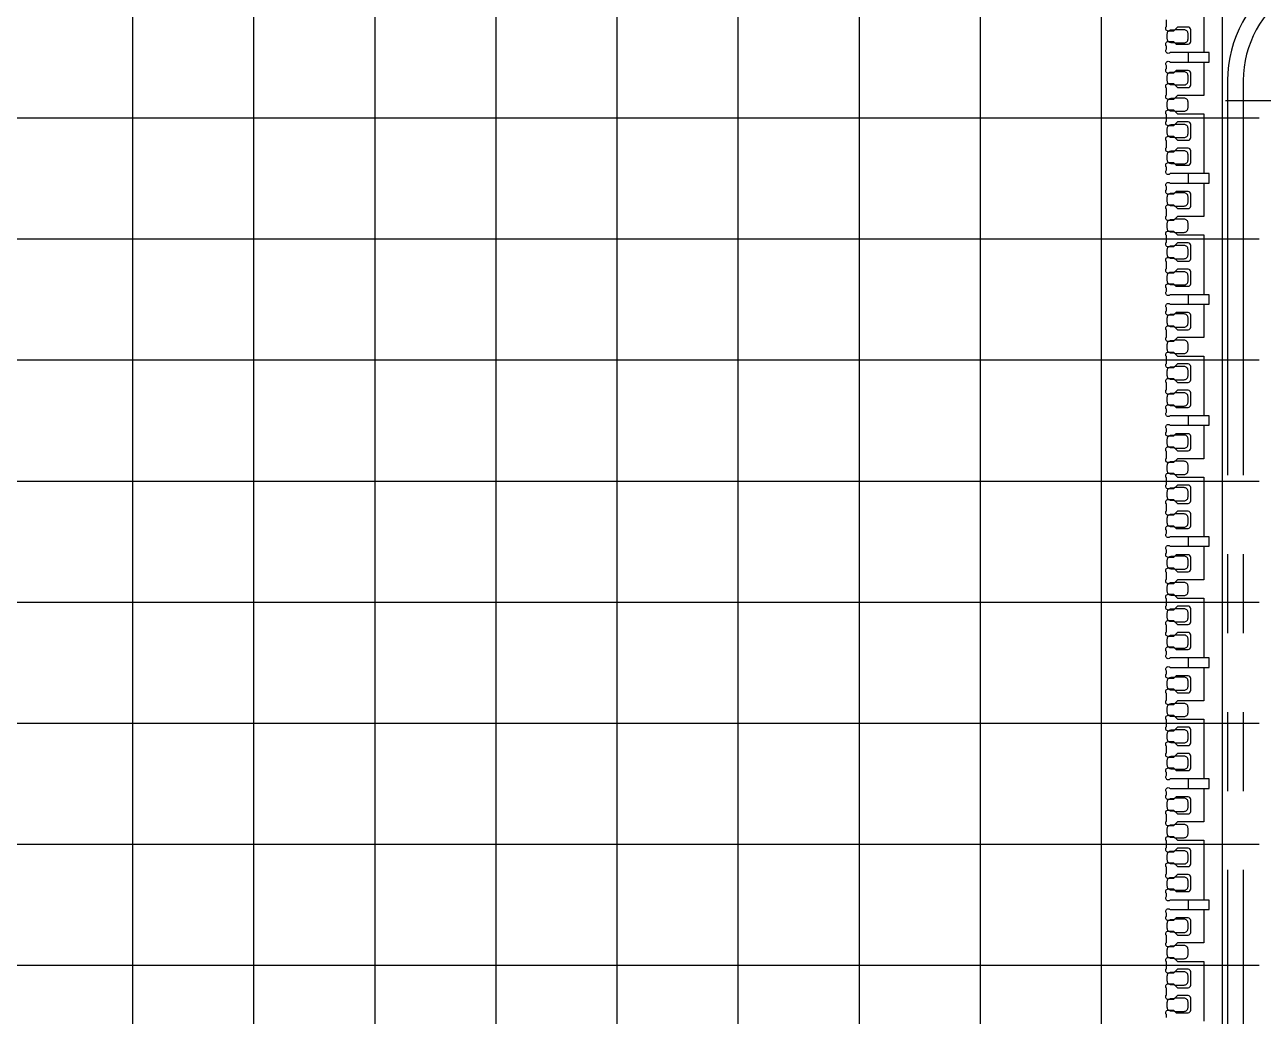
# Model space of a CAD drawing. Extents: x -105 to 405, y -68 to 126.
# Drawn here: x 269.91 to 293.43, y 44.66 to 63.49 of the extents above; entities that cross this region are included whole.
import ezdxf

# ---------------------------------------------------------------- set-up
doc = ezdxf.new("R2010")
doc.units = 0
doc.linetypes.add('PHANTOM', pattern=[15, 7.5, -1.5, 1.5, -1.5, 1.5, -1.5])
doc.layers.add('2', color=7, linetype='CONTINUOUS')
doc.layers.add('2D', color=4, linetype='CONTINUOUS')

msp = doc.modelspace()

# ---------------------------------------------------------------- linework, layer by layer
at = {"layer": '2', "linetype": 'CONTINUOUS'}
for points in [[(292.3045, 64.0999), (292.3045, 62.9649), (291.6652, 62.9649, -1.010051), (291.5945, 63.0356), (291.5945, 63.0892, -0.6718011), (291.6295, 63.1749), (291.7295, 63.1749), (291.7795, 63.1249), (292.0045, 63.1249, 0.4142136), (292.0545, 63.1749), (292.0545, 63.3999, 0.4142136), (292.0045, 63.4499), (291.8045, 63.4499), (291.7295, 63.3749), (291.6295, 63.3749, -0.6718011), (291.5945, 63.4606), (291.5945, 63.5892, -0.6718011)], [(291.5945, 44.6356), (291.5945, 44.6892, -0.6718011), (291.6295, 44.7749), (291.7295, 44.7749), (291.7795, 44.7249), (292.0045, 44.7249, 0.4142136), (292.0545, 44.7749), (292.0545, 44.9999, 0.4142136), (292.0045, 45.0499), (291.8045, 45.0499), (291.7295, 44.9749), (291.6295, 44.9749, -0.6718011), (291.5945, 45.0606), (291.5945, 45.1892, -0.6718011), (291.6295, 45.2749), (291.7295, 45.2749), (291.8045, 45.1999), (292.0045, 45.1999, 0.4142136), (292.0545, 45.2499), (292.0545, 45.4999, 0.4142136), (292.0045, 45.5499), (291.8045, 45.5499), (291.7295, 45.4749), (291.6295, 45.4749, -0.6718011), (291.5945, 45.5606), (291.5945, 45.6892, -0.6718011), (291.6295, 45.7749), (291.7295, 45.7749), (291.8045, 45.6999), (292.0045, 45.6999), (292.3045, 45.6999), (292.3045, 44.5649)]]:
    msp.add_lwpolyline(points, format="xyb", dxfattribs=at)
for points in [[(292.0045, 62.1499), (291.8045, 62.1499), (291.7295, 62.0749), (291.6295, 62.0749, -0.6718011), (291.5945, 62.1606), (291.5945, 62.2892, -0.6718011), (291.6295, 62.3749), (291.7295, 62.3749), (291.8045, 62.2999), (292.0045, 62.2999, 0.4142136), (292.0545, 62.3499), (292.0545, 62.5749, 0.4142136), (292.0045, 62.6249), (291.7795, 62.6249), (291.7295, 62.5749), (291.6295, 62.5749, -0.6718011), (291.5945, 62.6606), (291.5945, 62.7142, -1.010051), (291.6652, 62.7849), (292.3045, 62.7849), (292.3045, 62.1499)], [(292.3045, 61.7999), (292.3045, 60.6649), (291.6652, 60.6649, -1.010051), (291.5945, 60.7356), (291.5945, 60.7892, -0.6718011), (291.6295, 60.8749), (291.7295, 60.8749), (291.7795, 60.8249), (292.0045, 60.8249, 0.4142136), (292.0545, 60.8749), (292.0545, 61.0999, 0.4142136), (292.0045, 61.1499), (291.8045, 61.1499), (291.7295, 61.0749), (291.6295, 61.0749, -0.6718011), (291.5945, 61.1606), (291.5945, 61.2892, -0.6718011), (291.6295, 61.3749), (291.7295, 61.3749), (291.8045, 61.2999), (292.0045, 61.2999, 0.4142136), (292.0545, 61.3499), (292.0545, 61.5999, 0.4142136), (292.0045, 61.6499), (291.8045, 61.6499), (291.7295, 61.5749), (291.6295, 61.5749, -0.6718011), (291.5945, 61.6606), (291.5945, 61.7892, -0.6718011), (291.6295, 61.8749), (291.7295, 61.8749), (291.8045, 61.7999), (292.0045, 61.7999)], [(292.0045, 59.8499), (291.8045, 59.8499), (291.7295, 59.7749), (291.6295, 59.7749, -0.6718011), (291.5945, 59.8606), (291.5945, 59.9892, -0.6718011), (291.6295, 60.0749), (291.7295, 60.0749), (291.8045, 59.9999), (292.0045, 59.9999, 0.4142136), (292.0545, 60.0499), (292.0545, 60.2749, 0.4142136), (292.0045, 60.3249), (291.7795, 60.3249), (291.7295, 60.2749), (291.6295, 60.2749, -0.6718011), (291.5945, 60.3606), (291.5945, 60.4142, -1.010051), (291.6652, 60.4849), (292.3045, 60.4849), (292.3045, 59.8499)], [(292.3045, 59.4999), (292.3045, 58.3649), (291.6652, 58.3649, -1.010051), (291.5945, 58.4356), (291.5945, 58.4892, -0.6718011), (291.6295, 58.5749), (291.7295, 58.5749), (291.7795, 58.5249), (292.0045, 58.5249, 0.4142136), (292.0545, 58.5749), (292.0545, 58.7999, 0.4142136), (292.0045, 58.8499), (291.8045, 58.8499), (291.7295, 58.7749), (291.6295, 58.7749, -0.6718011), (291.5945, 58.8606), (291.5945, 58.9892, -0.6718011), (291.6295, 59.0749), (291.7295, 59.0749), (291.8045, 58.9999), (292.0045, 58.9999, 0.4142136), (292.0545, 59.0499), (292.0545, 59.2999, 0.4142136), (292.0045, 59.3499), (291.8045, 59.3499), (291.7295, 59.2749), (291.6295, 59.2749, -0.6718011), (291.5945, 59.3606), (291.5945, 59.4892, -0.6718011), (291.6295, 59.5749), (291.7295, 59.5749), (291.8045, 59.4999), (292.0045, 59.4999)], [(292.0045, 57.5499), (291.8045, 57.5499), (291.7295, 57.4749), (291.6295, 57.4749, -0.6718011), (291.5945, 57.5606), (291.5945, 57.6892, -0.6718011), (291.6295, 57.7749), (291.7295, 57.7749), (291.8045, 57.6999), (292.0045, 57.6999, 0.4142136), (292.0545, 57.7499), (292.0545, 57.9749, 0.4142136), (292.0045, 58.0249), (291.7795, 58.0249), (291.7295, 57.9749), (291.6295, 57.9749, -0.6718011), (291.5945, 58.0606), (291.5945, 58.1142, -1.010051), (291.6652, 58.1849), (292.3045, 58.1849), (292.3045, 57.5499)], [(292.3045, 57.1999), (292.3045, 56.0649), (291.6652, 56.0649, -1.010051), (291.5945, 56.1356), (291.5945, 56.1892, -0.6718011), (291.6295, 56.2749), (291.7295, 56.2749), (291.7795, 56.2249), (292.0045, 56.2249, 0.4142136), (292.0545, 56.2749), (292.0545, 56.4999, 0.4142136), (292.0045, 56.5499), (291.8045, 56.5499), (291.7295, 56.4749), (291.6295, 56.4749, -0.6718011), (291.5945, 56.5606), (291.5945, 56.6892, -0.6718011), (291.6295, 56.7749), (291.7295, 56.7749), (291.8045, 56.6999), (292.0045, 56.6999, 0.4142136), (292.0545, 56.7499), (292.0545, 56.9999, 0.4142136), (292.0045, 57.0499), (291.8045, 57.0499), (291.7295, 56.9749), (291.6295, 56.9749, -0.6718011), (291.5945, 57.0606), (291.5945, 57.1892, -0.6718011), (291.6295, 57.2749), (291.7295, 57.2749), (291.8045, 57.1999), (292.0045, 57.1999)], [(292.0045, 55.2499), (291.8045, 55.2499), (291.7295, 55.1749), (291.6295, 55.1749, -0.6718011), (291.5945, 55.2606), (291.5945, 55.3892, -0.6718011), (291.6295, 55.4749), (291.7295, 55.4749), (291.8045, 55.3999), (292.0045, 55.3999, 0.4142136), (292.0545, 55.4499), (292.0545, 55.6749, 0.4142136), (292.0045, 55.7249), (291.7795, 55.7249), (291.7295, 55.6749), (291.6295, 55.6749, -0.6718011), (291.5945, 55.7606), (291.5945, 55.8142, -1.010051), (291.6652, 55.8849), (292.3045, 55.8849), (292.3045, 55.2499)], [(292.3045, 54.8999), (292.3045, 53.7649), (291.6652, 53.7649, -1.010051), (291.5945, 53.8356), (291.5945, 53.8892, -0.6718011), (291.6295, 53.9749), (291.7295, 53.9749), (291.7795, 53.9249), (292.0045, 53.9249, 0.4142136), (292.0545, 53.9749), (292.0545, 54.1999, 0.4142136), (292.0045, 54.2499), (291.8045, 54.2499), (291.7295, 54.1749), (291.6295, 54.1749, -0.6718011), (291.5945, 54.2606), (291.5945, 54.3892, -0.6718011), (291.6295, 54.4749), (291.7295, 54.4749), (291.8045, 54.3999), (292.0045, 54.3999, 0.4142136), (292.0545, 54.4499), (292.0545, 54.6999, 0.4142136), (292.0045, 54.7499), (291.8045, 54.7499), (291.7295, 54.6749), (291.6295, 54.6749, -0.6718011), (291.5945, 54.7606), (291.5945, 54.8892, -0.6718011), (291.6295, 54.9749), (291.7295, 54.9749), (291.8045, 54.8999), (292.0045, 54.8999)], [(292.0045, 52.9499), (291.8045, 52.9499), (291.7295, 52.8749), (291.6295, 52.8749, -0.6718011), (291.5945, 52.9606), (291.5945, 53.0892, -0.6718011), (291.6295, 53.1749), (291.7295, 53.1749), (291.8045, 53.0999), (292.0045, 53.0999, 0.4142136), (292.0545, 53.1499), (292.0545, 53.3749, 0.4142136), (292.0045, 53.4249), (291.7795, 53.4249), (291.7295, 53.3749), (291.6295, 53.3749, -0.6718011), (291.5945, 53.4606), (291.5945, 53.5142, -1.010051), (291.6652, 53.5849), (292.3045, 53.5849), (292.3045, 52.9499)], [(292.3045, 52.5999), (292.3045, 51.4649), (291.6652, 51.4649, -1.010051), (291.5945, 51.5356), (291.5945, 51.5892, -0.6718011), (291.6295, 51.6749), (291.7295, 51.6749), (291.7795, 51.6249), (292.0045, 51.6249, 0.4142136), (292.0545, 51.6749), (292.0545, 51.8999, 0.4142136), (292.0045, 51.9499), (291.8045, 51.9499), (291.7295, 51.8749), (291.6295, 51.8749, -0.6718011), (291.5945, 51.9606), (291.5945, 52.0892, -0.6718011), (291.6295, 52.1749), (291.7295, 52.1749), (291.8045, 52.0999), (292.0045, 52.0999, 0.4142136), (292.0545, 52.1499), (292.0545, 52.3999, 0.4142136), (292.0045, 52.4499), (291.8045, 52.4499), (291.7295, 52.3749), (291.6295, 52.3749, -0.6718011), (291.5945, 52.4606), (291.5945, 52.5892, -0.6718011), (291.6295, 52.6749), (291.7295, 52.6749), (291.8045, 52.5999), (292.0045, 52.5999)], [(292.0045, 50.6499), (291.8045, 50.6499), (291.7295, 50.5749), (291.6295, 50.5749, -0.6718011), (291.5945, 50.6606), (291.5945, 50.7892, -0.6718011), (291.6295, 50.8749), (291.7295, 50.8749), (291.8045, 50.7999), (292.0045, 50.7999, 0.4142136), (292.0545, 50.8499), (292.0545, 51.0749, 0.4142136), (292.0045, 51.1249), (291.7795, 51.1249), (291.7295, 51.0749), (291.6295, 51.0749, -0.6718011), (291.5945, 51.1606), (291.5945, 51.2142, -1.010051), (291.6652, 51.2849), (292.3045, 51.2849), (292.3045, 50.6499)], [(292.3045, 50.2999), (292.3045, 49.1649), (291.6652, 49.1649, -1.010051), (291.5945, 49.2356), (291.5945, 49.2892, -0.6718011), (291.6295, 49.3749), (291.7295, 49.3749), (291.7795, 49.3249), (292.0045, 49.3249, 0.4142136), (292.0545, 49.3749), (292.0545, 49.5999, 0.4142136), (292.0045, 49.6499), (291.8045, 49.6499), (291.7295, 49.5749), (291.6295, 49.5749, -0.6718011), (291.5945, 49.6606), (291.5945, 49.7892, -0.6718011), (291.6295, 49.8749), (291.7295, 49.8749), (291.8045, 49.7999), (292.0045, 49.7999, 0.4142136), (292.0545, 49.8499), (292.0545, 50.0999, 0.4142136), (292.0045, 50.1499), (291.8045, 50.1499), (291.7295, 50.0749), (291.6295, 50.0749, -0.6718011), (291.5945, 50.1606), (291.5945, 50.2892, -0.6718011), (291.6295, 50.3749), (291.7295, 50.3749), (291.8045, 50.2999), (292.0045, 50.2999)], [(292.0045, 48.3499), (291.8045, 48.3499), (291.7295, 48.2749), (291.6295, 48.2749, -0.6718011), (291.5945, 48.3606), (291.5945, 48.4892, -0.6718011), (291.6295, 48.5749), (291.7295, 48.5749), (291.8045, 48.4999), (292.0045, 48.4999, 0.4142136), (292.0545, 48.5499), (292.0545, 48.7749, 0.4142136), (292.0045, 48.8249), (291.7795, 48.8249), (291.7295, 48.7749), (291.6295, 48.7749, -0.6718011), (291.5945, 48.8606), (291.5945, 48.9142, -1.010051), (291.6652, 48.9849), (292.3045, 48.9849), (292.3045, 48.3499)], [(292.3045, 47.9999), (292.3045, 46.8649), (291.6652, 46.8649, -1.010051), (291.5945, 46.9356), (291.5945, 46.9892, -0.6718011), (291.6295, 47.0749), (291.7295, 47.0749), (291.7795, 47.0249), (292.0045, 47.0249, 0.4142136), (292.0545, 47.0749), (292.0545, 47.2999, 0.4142136), (292.0045, 47.3499), (291.8045, 47.3499), (291.7295, 47.2749), (291.6295, 47.2749, -0.6718011), (291.5945, 47.3606), (291.5945, 47.4892, -0.6718011), (291.6295, 47.5749), (291.7295, 47.5749), (291.8045, 47.4999), (292.0045, 47.4999, 0.4142136), (292.0545, 47.5499), (292.0545, 47.7999, 0.4142136), (292.0045, 47.8499), (291.8045, 47.8499), (291.7295, 47.7749), (291.6295, 47.7749, -0.6718011), (291.5945, 47.8606), (291.5945, 47.9892, -0.6718011), (291.6295, 48.0749), (291.7295, 48.0749), (291.8045, 47.9999), (292.0045, 47.9999)], [(292.0045, 46.0499), (291.8045, 46.0499), (291.7295, 45.9749), (291.6295, 45.9749, -0.6718011), (291.5945, 46.0606), (291.5945, 46.1892, -0.6718011), (291.6295, 46.2749), (291.7295, 46.2749), (291.8045, 46.1999), (292.0045, 46.1999, 0.4142136), (292.0545, 46.2499), (292.0545, 46.4749, 0.4142136), (292.0045, 46.5249), (291.7795, 46.5249), (291.7295, 46.4749), (291.6295, 46.4749, -0.6718011), (291.5945, 46.5606), (291.5945, 46.6142, -1.010051), (291.6652, 46.6849), (292.3045, 46.6849), (292.3045, 46.0499)]]:
    msp.add_lwpolyline(points, format="xyb", close=True, dxfattribs=at)
at = {"layer": '2D'}
for p, q in [((271.9545, 96.9749), (271.9545, 33.3749)), ((274.2545, 96.9749), (274.2545, 33.3749)), ((276.5545, 96.9749), (276.5545, 33.3749)), ((278.8545, 96.9749), (278.8545, 33.3749)), ((281.1545, 96.9749), (281.1545, 33.3749)), ((283.4545, 96.9749), (283.4545, 33.3749)), ((285.7545, 96.9749), (285.7545, 33.3749)), ((288.0545, 96.9749), (288.0545, 33.3749)), ((290.3545, 96.9749), (290.3545, 33.3749)), ((236.7545, 61.7249), (293.3545, 61.7249)), ((236.7545, 59.4249), (293.3545, 59.4249)), ((236.7545, 57.1249), (293.3545, 57.1249)), ((236.7545, 54.8249), (293.3545, 54.8249)), ((236.7545, 52.5249), (293.3545, 52.5249)), ((236.7545, 50.2249), (293.3545, 50.2249)), ((236.7545, 47.9249), (293.3545, 47.9249)), ((236.7545, 45.6249), (293.3545, 45.6249))]:
    msp.add_line(p, q, dxfattribs=at)
at = {"layer": '2D', "color": 7, "linetype": 'CONTINUOUS'}
msp.add_line((292.717, 62.0574), (299.892, 62.0574), dxfattribs=at)
at = {"layer": '2D', "color": 3, "linetype": 'PHANTOM'}
for points in [[(237.0545, 62.4363, 0.2559241), (236.1314, 64.1216, -0.5477226), (236.1314, 66.2282, 0.2559241), (237.0545, 67.9135), (237.0545, 92.9363, 0.2559241), (236.1314, 94.6216, -0.9166595), (237.2852, 96.8288, 0.0990195), (238.0545, 96.6749), (292.0545, 96.6749, 0.0990195), (292.8237, 96.8288, -0.9166595), (293.9776, 94.6216, 0.2559241), (293.0545, 92.9363), (293.0545, 67.9135, 0.2559241), (293.9776, 66.2282, -0.5477226), (293.9776, 64.1216, 0.2559241), (293.0545, 62.4363), (293.0545, 37.4135, 0.2559241), (293.9776, 35.7282, -0.9166595), (292.8237, 33.5211, 0.0990195), (292.0545, 33.6749), (238.0545, 33.6749, 0.0990195), (237.2852, 33.5211, -0.9166595), (236.1314, 35.7282, 0.2559241), (237.0545, 37.4135)], [(237.3545, 62.4363, 0.2559241), (236.2929, 64.3744, -0.5477226), (236.2929, 65.9755, 0.2559241), (237.3545, 67.9135), (237.3545, 92.9363, 0.2559241), (236.2929, 94.8744, -0.9166595), (237.1699, 96.5519, 0.0990195), (238.0545, 96.3749), (292.0545, 96.3749, 0.0990195), (292.9391, 96.5519, -0.9166595), (293.816, 94.8744, 0.2559241), (292.7545, 92.9363), (292.7545, 67.9135, 0.2559241), (293.816, 65.9755, -0.5477226), (293.816, 64.3744, 0.2559241), (292.7545, 62.4363), (292.7545, 37.4135, 0.2559241), (293.816, 35.4755, -0.9166595), (292.9391, 33.798, 0.0990195), (292.0545, 33.9749), (238.0545, 33.9749, 0.0990195), (237.1699, 33.798, -0.9166595), (236.2929, 35.4755, 0.2559241), (237.3545, 37.4135)]]:
    msp.add_lwpolyline(points, format="xyb", close=True, dxfattribs=at)
at = {"layer": '2D', "linetype": 'CONTINUOUS'}
msp.add_lwpolyline([(292.6545, 65.1749), (292.6545, 62.8749), (292.6545, 60.5749), (292.6545, 58.2749), (292.6545, 55.9749), (292.6545, 53.6749), (292.6545, 51.3749), (292.6545, 49.0749), (292.6545, 46.7749), (292.6545, 44.4749)], dxfattribs=at)
for points in [[(291.9295, 63.3999), (291.7545, 63.3999), (291.7295, 63.3899), (291.6795, 63.3899, 0.4142136), (291.6045, 63.3149), (291.6045, 63.2349, 0.4142136), (291.6795, 63.1599), (291.7295, 63.1599), (291.7545, 63.1499), (291.9295, 63.1499, 0.4142136), (292.0045, 63.2249), (292.0045, 63.3249, 0.4142136)], [(291.9295, 62.5999), (291.7545, 62.5999), (291.7295, 62.5899), (291.6795, 62.5899, 0.4142136), (291.6045, 62.5149), (291.6045, 62.4349, 0.4142136), (291.6795, 62.3599), (291.7295, 62.3599), (291.7545, 62.3499), (291.9295, 62.3499, 0.4142136), (292.0045, 62.4249), (292.0045, 62.5249, 0.4142136)], [(291.9295, 62.0999), (291.7545, 62.0999), (291.7295, 62.0899), (291.6795, 62.0899, 0.4142136), (291.6045, 62.0149), (291.6045, 61.9349, 0.4142136), (291.6795, 61.8599), (291.7295, 61.8599), (291.7545, 61.8499), (291.9295, 61.8499, 0.4142136), (292.0045, 61.9249), (292.0045, 62.0249, 0.4142136)], [(291.9295, 61.5999), (291.7545, 61.5999), (291.7295, 61.5899), (291.6795, 61.5899, 0.4142136), (291.6045, 61.5149), (291.6045, 61.4349, 0.4142136), (291.6795, 61.3599), (291.7295, 61.3599), (291.7545, 61.3499), (291.9295, 61.3499, 0.4142136), (292.0045, 61.4249), (292.0045, 61.5249, 0.4142136)], [(291.9295, 61.0999), (291.7545, 61.0999), (291.7295, 61.0899), (291.6795, 61.0899, 0.4142136), (291.6045, 61.0149), (291.6045, 60.9349, 0.4142136), (291.6795, 60.8599), (291.7295, 60.8599), (291.7545, 60.8499), (291.9295, 60.8499, 0.4142136), (292.0045, 60.9249), (292.0045, 61.0249, 0.4142136)], [(291.9295, 60.2999), (291.7545, 60.2999), (291.7295, 60.2899), (291.6795, 60.2899, 0.4142136), (291.6045, 60.2149), (291.6045, 60.1349, 0.4142136), (291.6795, 60.0599), (291.7295, 60.0599), (291.7545, 60.0499), (291.9295, 60.0499, 0.4142136), (292.0045, 60.1249), (292.0045, 60.2249, 0.4142136)], [(291.9295, 59.7999), (291.7545, 59.7999), (291.7295, 59.7899), (291.6795, 59.7899, 0.4142136), (291.6045, 59.7149), (291.6045, 59.6349, 0.4142136), (291.6795, 59.5599), (291.7295, 59.5599), (291.7545, 59.5499), (291.9295, 59.5499, 0.4142136), (292.0045, 59.6249), (292.0045, 59.7249, 0.4142136)], [(291.9295, 59.2999), (291.7545, 59.2999), (291.7295, 59.2899), (291.6795, 59.2899, 0.4142136), (291.6045, 59.2149), (291.6045, 59.1349, 0.4142136), (291.6795, 59.0599), (291.7295, 59.0599), (291.7545, 59.0499), (291.9295, 59.0499, 0.4142136), (292.0045, 59.1249), (292.0045, 59.2249, 0.4142136)], [(291.9295, 58.7999), (291.7545, 58.7999), (291.7295, 58.7899), (291.6795, 58.7899, 0.4142136), (291.6045, 58.7149), (291.6045, 58.6349, 0.4142136), (291.6795, 58.5599), (291.7295, 58.5599), (291.7545, 58.5499), (291.9295, 58.5499, 0.4142136), (292.0045, 58.6249), (292.0045, 58.7249, 0.4142136)], [(291.9295, 57.9999), (291.7545, 57.9999), (291.7295, 57.9899), (291.6795, 57.9899, 0.4142136), (291.6045, 57.9149), (291.6045, 57.8349, 0.4142136), (291.6795, 57.7599), (291.7295, 57.7599), (291.7545, 57.7499), (291.9295, 57.7499, 0.4142136), (292.0045, 57.8249), (292.0045, 57.9249, 0.4142136)], [(291.9295, 57.4999), (291.7545, 57.4999), (291.7295, 57.4899), (291.6795, 57.4899, 0.4142136), (291.6045, 57.4149), (291.6045, 57.3349, 0.4142136), (291.6795, 57.2599), (291.7295, 57.2599), (291.7545, 57.2499), (291.9295, 57.2499, 0.4142136), (292.0045, 57.3249), (292.0045, 57.4249, 0.4142136)], [(291.9295, 56.9999), (291.7545, 56.9999), (291.7295, 56.9899), (291.6795, 56.9899, 0.4142136), (291.6045, 56.9149), (291.6045, 56.8349, 0.4142136), (291.6795, 56.7599), (291.7295, 56.7599), (291.7545, 56.7499), (291.9295, 56.7499, 0.4142136), (292.0045, 56.8249), (292.0045, 56.9249, 0.4142136)], [(291.9295, 56.4999), (291.7545, 56.4999), (291.7295, 56.4899), (291.6795, 56.4899, 0.4142136), (291.6045, 56.4149), (291.6045, 56.3349, 0.4142136), (291.6795, 56.2599), (291.7295, 56.2599), (291.7545, 56.2499), (291.9295, 56.2499, 0.4142136), (292.0045, 56.3249), (292.0045, 56.4249, 0.4142136)], [(291.9295, 55.6999), (291.7545, 55.6999), (291.7295, 55.6899), (291.6795, 55.6899, 0.4142136), (291.6045, 55.6149), (291.6045, 55.5349, 0.4142136), (291.6795, 55.4599), (291.7295, 55.4599), (291.7545, 55.4499), (291.9295, 55.4499, 0.4142136), (292.0045, 55.5249), (292.0045, 55.6249, 0.4142136)], [(291.9295, 55.1999), (291.7545, 55.1999), (291.7295, 55.1899), (291.6795, 55.1899, 0.4142136), (291.6045, 55.1149), (291.6045, 55.0349, 0.4142136), (291.6795, 54.9599), (291.7295, 54.9599), (291.7545, 54.9499), (291.9295, 54.9499, 0.4142136), (292.0045, 55.0249), (292.0045, 55.1249, 0.4142136)], [(291.9295, 54.6999), (291.7545, 54.6999), (291.7295, 54.6899), (291.6795, 54.6899, 0.4142136), (291.6045, 54.6149), (291.6045, 54.5349, 0.4142136), (291.6795, 54.4599), (291.7295, 54.4599), (291.7545, 54.4499), (291.9295, 54.4499, 0.4142136), (292.0045, 54.5249), (292.0045, 54.6249, 0.4142136)], [(291.9295, 54.1999), (291.7545, 54.1999), (291.7295, 54.1899), (291.6795, 54.1899, 0.4142136), (291.6045, 54.1149), (291.6045, 54.0349, 0.4142136), (291.6795, 53.9599), (291.7295, 53.9599), (291.7545, 53.9499), (291.9295, 53.9499, 0.4142136), (292.0045, 54.0249), (292.0045, 54.1249, 0.4142136)], [(291.9295, 53.3999), (291.7545, 53.3999), (291.7295, 53.3899), (291.6795, 53.3899, 0.4142136), (291.6045, 53.3149), (291.6045, 53.2349, 0.4142136), (291.6795, 53.1599), (291.7295, 53.1599), (291.7545, 53.1499), (291.9295, 53.1499, 0.4142136), (292.0045, 53.2249), (292.0045, 53.3249, 0.4142136)], [(291.9295, 52.8999), (291.7545, 52.8999), (291.7295, 52.8899), (291.6795, 52.8899, 0.4142136), (291.6045, 52.8149), (291.6045, 52.7349, 0.4142136), (291.6795, 52.6599), (291.7295, 52.6599), (291.7545, 52.6499), (291.9295, 52.6499, 0.4142136), (292.0045, 52.7249), (292.0045, 52.8249, 0.4142136)], [(291.9295, 52.3999), (291.7545, 52.3999), (291.7295, 52.3899), (291.6795, 52.3899, 0.4142136), (291.6045, 52.3149), (291.6045, 52.2349, 0.4142136), (291.6795, 52.1599), (291.7295, 52.1599), (291.7545, 52.1499), (291.9295, 52.1499, 0.4142136), (292.0045, 52.2249), (292.0045, 52.3249, 0.4142136)], [(291.9295, 51.8999), (291.7545, 51.8999), (291.7295, 51.8899), (291.6795, 51.8899, 0.4142136), (291.6045, 51.8149), (291.6045, 51.7349, 0.4142136), (291.6795, 51.6599), (291.7295, 51.6599), (291.7545, 51.6499), (291.9295, 51.6499, 0.4142136), (292.0045, 51.7249), (292.0045, 51.8249, 0.4142136)], [(291.9295, 51.0999), (291.7545, 51.0999), (291.7295, 51.0899), (291.6795, 51.0899, 0.4142136), (291.6045, 51.0149), (291.6045, 50.9349, 0.4142136), (291.6795, 50.8599), (291.7295, 50.8599), (291.7545, 50.8499), (291.9295, 50.8499, 0.4142136), (292.0045, 50.9249), (292.0045, 51.0249, 0.4142136)], [(291.9295, 50.5999), (291.7545, 50.5999), (291.7295, 50.5899), (291.6795, 50.5899, 0.4142136), (291.6045, 50.5149), (291.6045, 50.4349, 0.4142136), (291.6795, 50.3599), (291.7295, 50.3599), (291.7545, 50.3499), (291.9295, 50.3499, 0.4142136), (292.0045, 50.4249), (292.0045, 50.5249, 0.4142136)], [(291.9295, 50.0999), (291.7545, 50.0999), (291.7295, 50.0899), (291.6795, 50.0899, 0.4142136), (291.6045, 50.0149), (291.6045, 49.9349, 0.4142136), (291.6795, 49.8599), (291.7295, 49.8599), (291.7545, 49.8499), (291.9295, 49.8499, 0.4142136), (292.0045, 49.9249), (292.0045, 50.0249, 0.4142136)], [(291.9295, 49.5999), (291.7545, 49.5999), (291.7295, 49.5899), (291.6795, 49.5899, 0.4142136), (291.6045, 49.5149), (291.6045, 49.4349, 0.4142136), (291.6795, 49.3599), (291.7295, 49.3599), (291.7545, 49.3499), (291.9295, 49.3499, 0.4142136), (292.0045, 49.4249), (292.0045, 49.5249, 0.4142136)], [(291.9295, 48.7999), (291.7545, 48.7999), (291.7295, 48.7899), (291.6795, 48.7899, 0.4142136), (291.6045, 48.7149), (291.6045, 48.6349, 0.4142136), (291.6795, 48.5599), (291.7295, 48.5599), (291.7545, 48.5499), (291.9295, 48.5499, 0.4142136), (292.0045, 48.6249), (292.0045, 48.7249, 0.4142136)], [(291.9295, 48.2999), (291.7545, 48.2999), (291.7295, 48.2899), (291.6795, 48.2899, 0.4142136), (291.6045, 48.2149), (291.6045, 48.1349, 0.4142136), (291.6795, 48.0599), (291.7295, 48.0599), (291.7545, 48.0499), (291.9295, 48.0499, 0.4142136), (292.0045, 48.1249), (292.0045, 48.2249, 0.4142136)], [(291.9295, 47.7999), (291.7545, 47.7999), (291.7295, 47.7899), (291.6795, 47.7899, 0.4142136), (291.6045, 47.7149), (291.6045, 47.6349, 0.4142136), (291.6795, 47.5599), (291.7295, 47.5599), (291.7545, 47.5499), (291.9295, 47.5499, 0.4142136), (292.0045, 47.6249), (292.0045, 47.7249, 0.4142136)], [(291.9295, 47.2999), (291.7545, 47.2999), (291.7295, 47.2899), (291.6795, 47.2899, 0.4142136), (291.6045, 47.2149), (291.6045, 47.1349, 0.4142136), (291.6795, 47.0599), (291.7295, 47.0599), (291.7545, 47.0499), (291.9295, 47.0499, 0.4142136), (292.0045, 47.1249), (292.0045, 47.2249, 0.4142136)], [(291.9295, 46.4999), (291.7545, 46.4999), (291.7295, 46.4899), (291.6795, 46.4899, 0.4142136), (291.6045, 46.4149), (291.6045, 46.3349, 0.4142136), (291.6795, 46.2599), (291.7295, 46.2599), (291.7545, 46.2499), (291.9295, 46.2499, 0.4142136), (292.0045, 46.3249), (292.0045, 46.4249, 0.4142136)], [(291.9295, 45.9999), (291.7545, 45.9999), (291.7295, 45.9899), (291.6795, 45.9899, 0.4142136), (291.6045, 45.9149), (291.6045, 45.8349, 0.4142136), (291.6795, 45.7599), (291.7295, 45.7599), (291.7545, 45.7499), (291.9295, 45.7499, 0.4142136), (292.0045, 45.8249), (292.0045, 45.9249, 0.4142136)], [(291.9295, 45.4999), (291.7545, 45.4999), (291.7295, 45.4899), (291.6795, 45.4899, 0.4142136), (291.6045, 45.4149), (291.6045, 45.3349, 0.4142136), (291.6795, 45.2599), (291.7295, 45.2599), (291.7545, 45.2499), (291.9295, 45.2499, 0.4142136), (292.0045, 45.3249), (292.0045, 45.4249, 0.4142136)], [(291.9295, 44.9999), (291.7545, 44.9999), (291.7295, 44.9899), (291.6795, 44.9899, 0.4142136), (291.6045, 44.9149), (291.6045, 44.8349, 0.4142136), (291.6795, 44.7599), (291.7295, 44.7599), (291.7545, 44.7499), (291.9295, 44.7499, 0.4142136), (292.0045, 44.8249), (292.0045, 44.9249, 0.4142136)]]:
    msp.add_lwpolyline(points, format="xyb", close=True, dxfattribs=at)
for points in [[(292.4045, 62.7849), (292.4045, 62.8749), (292.4045, 62.9649), (292.0045, 62.9649), (292.0045, 62.8749), (292.0045, 62.7849)], [(292.4045, 60.4849), (292.4045, 60.5749), (292.4045, 60.6649), (292.0045, 60.6649), (292.0045, 60.5749), (292.0045, 60.4849)], [(292.4045, 58.1849), (292.4045, 58.2749), (292.4045, 58.3649), (292.0045, 58.3649), (292.0045, 58.2749), (292.0045, 58.1849)], [(292.4045, 55.8849), (292.4045, 55.9749), (292.4045, 56.0649), (292.0045, 56.0649), (292.0045, 55.9749), (292.0045, 55.8849)], [(292.4045, 53.5849), (292.4045, 53.6749), (292.4045, 53.7649), (292.0045, 53.7649), (292.0045, 53.6749), (292.0045, 53.5849)], [(292.4045, 51.2849), (292.4045, 51.3749), (292.4045, 51.4649), (292.0045, 51.4649), (292.0045, 51.3749), (292.0045, 51.2849)], [(292.4045, 48.9849), (292.4045, 49.0749), (292.4045, 49.1649), (292.0045, 49.1649), (292.0045, 49.0749), (292.0045, 48.9849)], [(292.4045, 46.6849), (292.4045, 46.7749), (292.4045, 46.8649), (292.0045, 46.8649), (292.0045, 46.7749), (292.0045, 46.6849)]]:
    msp.add_lwpolyline(points, close=True, dxfattribs=at)

doc.saveas('drawing.dxf')
